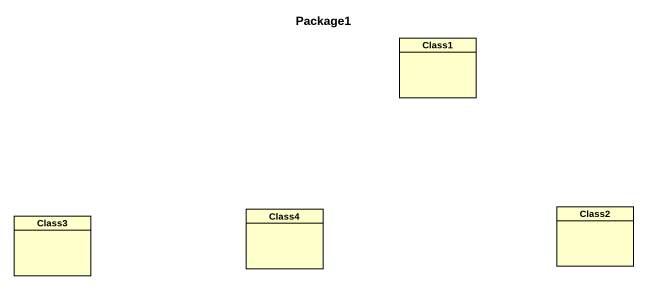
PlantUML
@startuml
title Package1
hide circle
hide empty members
class Class1
class Class3
class Class4
class Class2
@enduml
